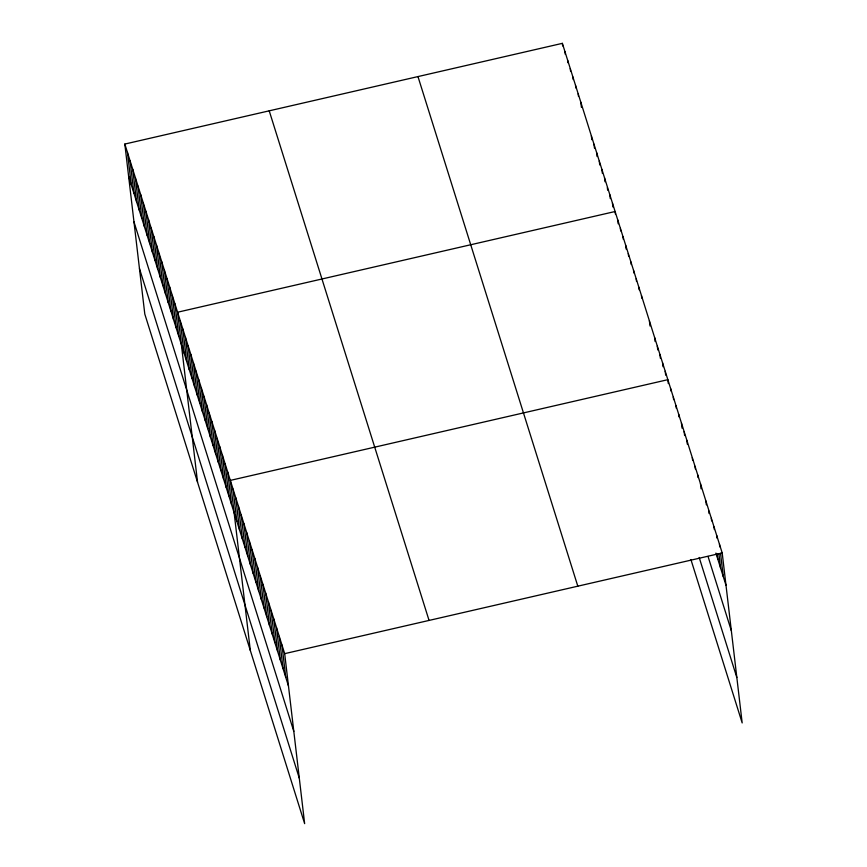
<?xml version="1.0" encoding="UTF-8"?>
<svg xmlns="http://www.w3.org/2000/svg" width="867" height="867" viewBox="0 0 867 867"><rect width="100%" height="100%" fill="white"/><g stroke="black" fill="none" stroke-linecap="round" stroke-linejoin="round"><path stroke-width="1.3" d="M124.826 144.063L284.679 653.653L304.642 823.65L144.8 314.049L124.826 144.063L562.358 43.35L722.2 552.951L742.174 722.937L690.923 559.583M284.679 653.653L722.2 552.951M715.904 553.081L725.993 585.258M708.036 556.441L731.336 630.699M699.181 557.459L736.831 677.506M417.97 76.589L577.812 586.179M269.214 110.824L429.057 620.425M128.63 176.369L288.473 685.97M133.962 221.811L293.815 731.401M139.468 268.618L299.31 778.219M719.48 544.281L719.783 546.871M720.542 553.33L723.273 576.598M716.76 535.622L717.063 538.212M718.895 553.72L720.564 567.939M714.05 526.963L714.354 529.542M717.237 554.1L717.843 559.269M711.33 518.293L711.634 520.883M708.762 510.923L709.065 513.513M705.89 500.974L706.345 504.843M700.46 483.645L701.067 488.815M697.74 474.975L698.043 477.565M695.02 466.316L695.334 468.906M692.31 457.657L692.614 460.236M686.87 440.328L687.325 444.207M684.161 431.668L684.616 435.537M681.44 422.998L682.047 428.168M678.72 414.339L679.024 416.919M676 405.669L676.303 408.259M673.291 397.01L673.594 399.6M670.57 388.351L670.874 390.93M668.305 383.561L667.85 379.681L230.329 480.394L250.303 650.391M665.217 371.282L665.672 375.151M662.572 362.872L663.027 366.741M659.939 354.462L660.394 358.342M657.305 346.052L657.76 349.932M654.661 337.642L655.116 341.522M649.394 320.823L650.001 325.992M641.472 295.604L641.775 298.183M638.838 287.194L639.142 289.773M636.205 278.784L636.508 281.374M633.56 270.374L633.864 272.964M630.927 261.964L631.23 264.554M628.293 253.554L628.597 256.144M625.649 245.155L626.104 249.024M623.015 236.745L623.319 239.325M620.382 228.335L620.685 230.915M617.737 219.925L618.193 223.805M615.407 214.106L615.104 211.515L177.583 312.228L197.546 482.215M612.46 203.106L612.915 206.985M609.826 194.696L610.281 198.576M607.344 187.586L607.648 190.166M604.548 177.887L605.003 181.767M601.915 169.477L602.37 173.357M599.281 161.067L599.736 164.947M596.637 152.657L597.092 156.537M594.003 144.247L594.459 148.127M591.37 135.837L591.825 139.717M580.814 102.208L581.421 107.378M578.181 93.799L578.484 96.389M575.536 85.389L575.84 87.979M572.903 76.979L573.206 79.569M570.269 68.58L570.573 71.159M567.625 60.17L567.928 62.749M564.991 51.76L565.295 54.339M562.358 43.35L562.661 45.94M281.959 644.994L285.752 677.311M279.239 636.335L283.043 668.641M276.53 627.665L280.323 659.982M273.809 619.005L277.603 651.312M271.089 610.346L274.882 642.653M268.369 601.676L272.173 633.994M265.66 593.017L269.453 625.324M262.939 584.347L266.733 616.665M260.219 575.688L264.012 608.005M257.499 567.029L261.303 599.335M254.79 558.359L258.583 590.676M252.069 549.7L255.863 582.017M249.349 541.041L253.142 573.347M246.629 532.371L250.433 564.688M243.92 523.711L247.713 556.018M241.199 515.041L244.993 547.359M238.479 506.382L242.283 538.7M235.77 497.723L239.563 530.03M233.05 489.053L236.843 521.37M227.696 471.984L231.489 504.301M225.052 463.574L228.855 495.891M222.418 455.164L226.211 487.482M219.785 446.765L223.578 479.072M217.14 438.355L220.933 470.662M214.507 429.945L218.3 462.252M211.862 421.535L215.666 453.853M209.229 413.125L213.022 445.443M206.595 404.716L210.388 437.033M203.951 396.306L207.755 428.623M201.317 387.907L205.111 420.213M198.684 379.497L202.477 411.803M196.04 371.087L199.844 403.393M193.406 362.677L197.199 394.994M190.773 354.267L194.566 386.584M188.128 345.857L191.921 378.175M185.495 337.447L189.288 369.765M182.85 329.048L186.654 361.355M180.217 320.638L184.01 352.945M174.939 303.818L178.743 336.125M172.305 295.409L176.099 327.726M169.672 286.999L173.465 319.316M167.028 278.589L170.832 310.906M164.394 270.179L168.187 302.496M161.761 261.78L165.554 294.086M159.116 253.37L162.909 285.677M156.483 244.96L160.276 277.267M153.838 236.55L157.642 268.868M151.205 228.14L154.998 260.458M148.571 219.73L152.364 252.048M145.927 211.32L149.731 243.638M143.293 202.921L147.087 235.228M140.66 194.511L144.453 226.818M138.016 186.102L141.82 218.408M135.382 177.692L139.175 210.009M132.749 169.282L136.542 201.599M130.104 160.872L133.897 193.189M127.471 152.462L131.264 184.779"/></g></svg>
